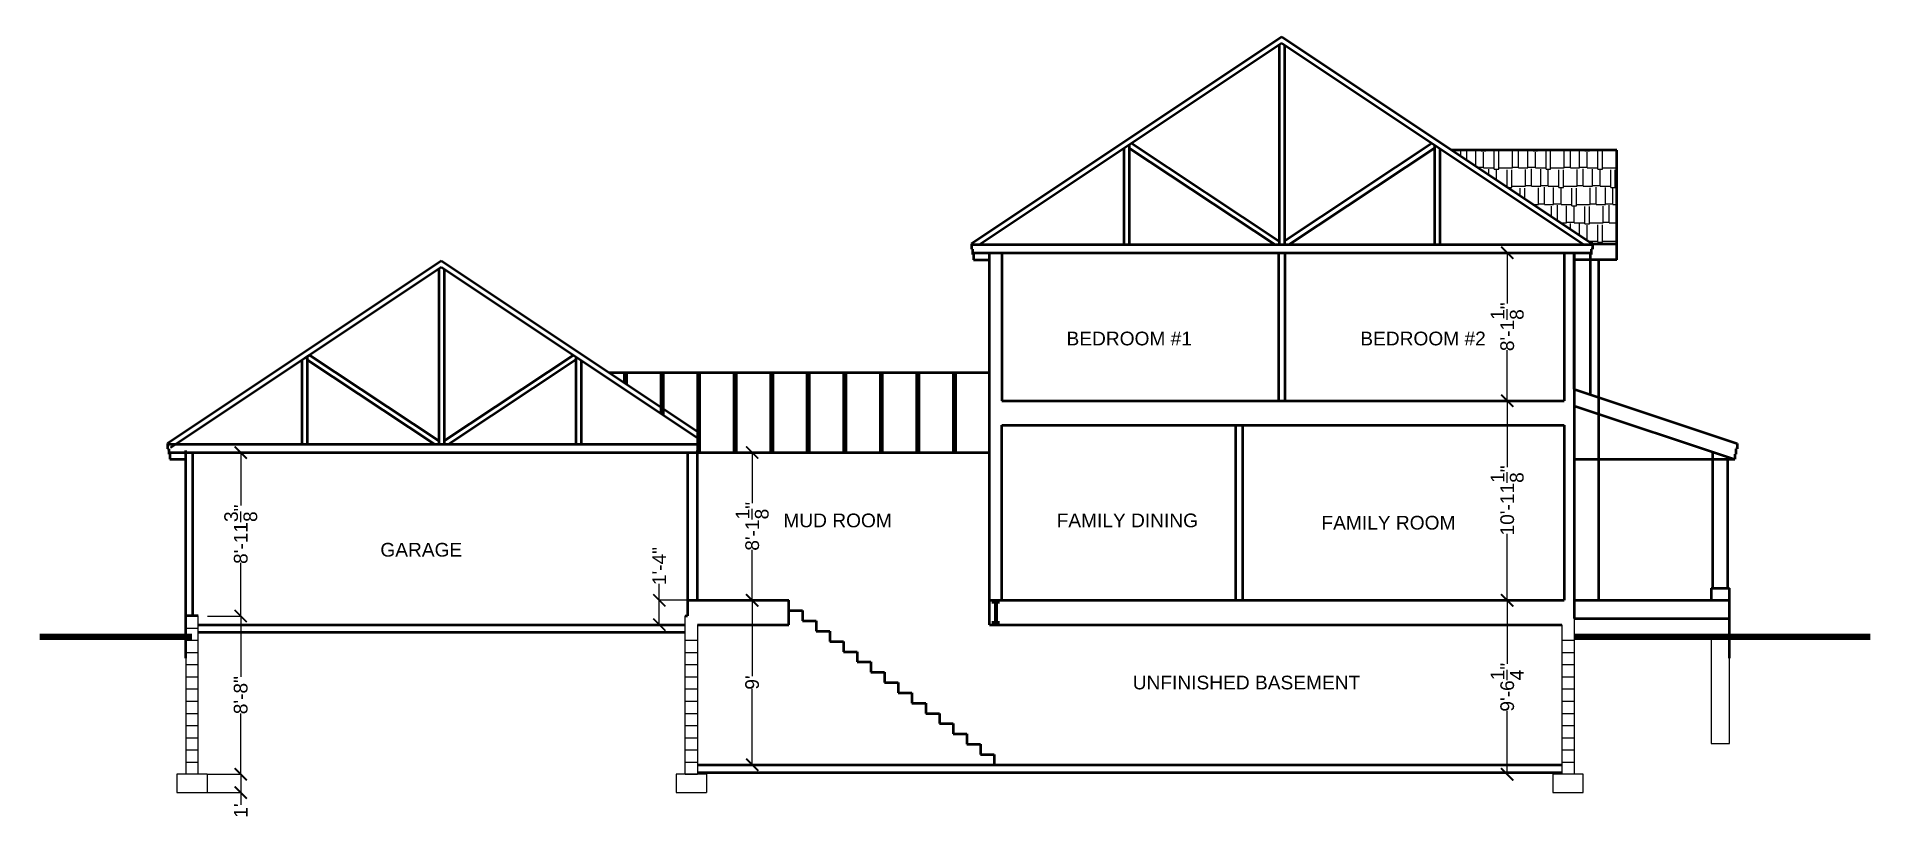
# Model space of a CAD drawing. Header units: inches. Extents: x -98 to 1108, y -127 to 386.
import ezdxf

# ---------------------------------------------------------------- set-up
doc = ezdxf.new("R2010")
doc.units = ezdxf.units.IN
doc.header["$MEASUREMENT"] = 0
for name, color, linetype in [('a-anno-dims', 30, 'Continuous'), ('flr-1-a-anno-text', 4, 'Continuous'), ('foundation', 1, 'Continuous'), ('grade', 6, 'Continuous'), ('shingles', 5, 'Continuous')]:
    doc.layers.add(name, color=color, linetype=linetype)
doc.layers.add('g-delt-hevy', color=7, linetype='Continuous', lineweight=100)
doc.layers.add('g-delt-medm', color=3, linetype='Continuous', lineweight=50)
doc.styles.add('Roman', font='arial.ttf')
doc.styles.get("Standard").update_dxf_attribs({"font": 'arial.ttf'})
doc.dimstyles.get("Standard").update_dxf_attribs({"dimtxt": 9, "dimasz": 8, "dimexe": 0.18, "dimexo": 0.0625, "dimgap": 0.09, "dimtad": 0, "dimdec": 5, "dimzin": 0, "dimdsep": 46, "dimlunit": 4, "dimtxsty": 'Standard', "dimblk": 'ARCHTICK', "dimcen": 8, "dimadec": 0, "dimazin": 0, "dimtfac": 1, "dimtdec": 5, "dimtofl": 0, "dimtmove": 0, "dimatfit": 3, "dimfxl": 1, "dimtolj": 1, "dimtzin": 0, "dimarcsym": 0})

# ---------------------------------------------------------------- blocks, each defined once
blk = doc.blocks.new('_ArchTick')
at = {"color": 0, "linetype": 'ByBlock', "const_width": 0.15}
blk.add_lwpolyline([(-0.5, -0.5), (0.5, 0.5)], dxfattribs=at)
blk = doc.blocks.new('*D12')
at = {"layer": 'a-anno-dims', "color": 0, "lineweight": -2, "transparency": 16777216}
for p, q in [((14.1, -98.3), (36.2, -98.3)), ((36, -98.3), (36, -110.3)), ((14.1, -110.3), (36.2, -110.3)), ((36, -110.3), (36, -118.3))]:
    blk.add_line(p, q, dxfattribs=at)
at = {"layer": 'a-anno-dims', "color": 0, "lineweight": -2, "transparency": 16777216, "xscale": 8, "yscale": 8, "zscale": 8}
for p, rotation in [((36, -98.3), 90), ((36, -110.3), 270)]:
    blk.add_blockref('_ArchTick', p, dxfattribs=dict(at, rotation=rotation))
at = {"layer": 'a-anno-dims', "color": 0, "transparency": 16777216, "insert": (36, -122.1), "char_height": 9, "attachment_point": 5, "rotation": 90}
blk.add_mtext("\\A1;1'", dxfattribs=at)
blk = doc.blocks.new('*D13')
at = {"layer": 'a-anno-dims', "color": 0, "lineweight": -2, "transparency": 16777216}
for p, q in [((14.1, 5.7), (36.2, 5.7)), ((36, 5.7), (36, -34.2)), ((36, -98.3), (36, -58.3)), ((14.1, -98.3), (36.2, -98.3))]:
    blk.add_line(p, q, dxfattribs=at)
at = {"layer": 'a-anno-dims', "color": 0, "lineweight": -2, "transparency": 16777216, "xscale": 8, "yscale": 8, "zscale": 8}
for p, rotation in [((36, 5.7), 90), ((36, -98.3), 270)]:
    blk.add_blockref('_ArchTick', p, dxfattribs=dict(at, rotation=rotation))
at = {"layer": 'a-anno-dims', "color": 0, "transparency": 16777216, "insert": (36, -46.3), "char_height": 9, "attachment_point": 5, "rotation": 90}
blk.add_mtext('\\A1;8\'-8"', dxfattribs=at)
blk = doc.blocks.new('*D14')
at = {"layer": 'a-anno-dims', "color": 0, "lineweight": -2, "transparency": 16777216}
for p, q in [((14.1, 113.1), (36.2, 113.1)), ((36, 113.1), (36, 78.3)), ((36, 5.7), (36, 40.6)), ((14.1, 5.7), (36.2, 5.7))]:
    blk.add_line(p, q, dxfattribs=at)
at = {"layer": 'a-anno-dims', "color": 0, "lineweight": -2, "transparency": 16777216, "xscale": 8, "yscale": 8, "zscale": 8}
for p, rotation in [((36, 113.1), 90), ((36, 5.7), 270)]:
    blk.add_blockref('_ArchTick', p, dxfattribs=dict(at, rotation=rotation))
at = {"layer": 'a-anno-dims', "color": 0, "transparency": 16777216, "insert": (36, 59.4), "char_height": 9, "attachment_point": 5, "rotation": 90}
blk.add_mtext('\\A1;8\'-11{\\H1.000000x;\\S3/8;}"', dxfattribs=at)
blk = doc.blocks.new('*D15')
at = {"layer": 'a-anno-dims', "color": 0, "lineweight": -2, "transparency": 16777216}
for p, q in [((311, 16), (311, 26.9)), ((329.4, 16), (310.8, 16)), ((311, 0), (311, 16)), ((327.9, 0), (310.8, 0))]:
    blk.add_line(p, q, dxfattribs=at)
at = {"layer": 'a-anno-dims', "color": 0, "lineweight": -2, "transparency": 16777216, "xscale": 8, "yscale": 8, "zscale": 8}
for p, rotation in [((311, 16), 90), ((311, 0), 270)]:
    blk.add_blockref('_ArchTick', p, dxfattribs=dict(at, rotation=rotation))
at = {"layer": 'a-anno-dims', "color": 0, "transparency": 16777216, "insert": (311, 38.5), "char_height": 9, "attachment_point": 5, "rotation": 90}
blk.add_mtext('\\A1;1\'-4"', dxfattribs=at)
blk = doc.blocks.new('*D16')
at = {"layer": 'a-anno-dims', "color": 0, "lineweight": -2, "transparency": 16777216}
for p, q in [((371.9, 16), (371.8, 16)), ((372, 16), (372, -33.8)), ((372, -92), (372, -42.2)), ((371.9, -92), (371.8, -92))]:
    blk.add_line(p, q, dxfattribs=at)
at = {"layer": 'a-anno-dims', "color": 0, "lineweight": -2, "transparency": 16777216, "xscale": 8, "yscale": 8, "zscale": 8}
for p, rotation in [((372, 16), 90), ((372, -92), 270)]:
    blk.add_blockref('_ArchTick', p, dxfattribs=dict(at, rotation=rotation))
at = {"layer": 'a-anno-dims', "color": 0, "transparency": 16777216, "insert": (372, -38), "char_height": 9, "attachment_point": 5, "rotation": 90}
blk.add_mtext("\\A1;9'", dxfattribs=at)
blk = doc.blocks.new('*D17')
at = {"layer": 'a-anno-dims', "color": 0, "lineweight": -2, "transparency": 16777216}
for p, q in [((371.9, 113.1), (371.8, 113.1)), ((372, 113.1), (372, 79.9)), ((372, 16), (372, 49.2)), ((371.9, 16), (371.8, 16))]:
    blk.add_line(p, q, dxfattribs=at)
at = {"layer": 'a-anno-dims', "color": 0, "lineweight": -2, "transparency": 16777216, "xscale": 8, "yscale": 8, "zscale": 8}
for p, rotation in [((372, 113.1), 90), ((372, 16), 270)]:
    blk.add_blockref('_ArchTick', p, dxfattribs=dict(at, rotation=rotation))
at = {"layer": 'a-anno-dims', "color": 0, "transparency": 16777216, "insert": (372, 64.6), "char_height": 9, "attachment_point": 5, "rotation": 90}
blk.add_mtext('\\A1;8\'-1{\\H1.000000x;\\S1/8;}"', dxfattribs=at)
blk = doc.blocks.new('*D19')
at = {"layer": 'a-anno-dims', "color": 0, "lineweight": -2, "transparency": 16777216}
for p, q in [((867.9, 16), (867.8, 16)), ((868, 16), (868, -25.7)), ((868, -98.3), (868, -56.6)), ((867.9, -98.3), (867.8, -98.3))]:
    blk.add_line(p, q, dxfattribs=at)
at = {"layer": 'a-anno-dims', "color": 0, "lineweight": -2, "transparency": 16777216, "xscale": 8, "yscale": 8, "zscale": 8}
for p, rotation in [((868, 16), 90), ((868, -98.3), 270)]:
    blk.add_blockref('_ArchTick', p, dxfattribs=dict(at, rotation=rotation))
at = {"layer": 'a-anno-dims', "color": 0, "transparency": 16777216, "insert": (868, -41.1), "char_height": 9, "attachment_point": 5, "rotation": 90}
blk.add_mtext('\\A1;9\'-6{\\H1.000000x;\\S1/4;}"', dxfattribs=at)
blk = doc.blocks.new('*D20')
at = {"layer": 'a-anno-dims', "color": 0, "lineweight": -2, "transparency": 16777216}
for p, q in [((867.9, 147.1), (867.8, 147.1)), ((868, 147.1), (868, 103.4)), ((868, 16), (868, 59.7)), ((867.9, 16), (867.8, 16))]:
    blk.add_line(p, q, dxfattribs=at)
at = {"layer": 'a-anno-dims', "color": 0, "lineweight": -2, "transparency": 16777216, "xscale": 8, "yscale": 8, "zscale": 8}
for p, rotation in [((868, 147.1), 90), ((868, 16), 270)]:
    blk.add_blockref('_ArchTick', p, dxfattribs=dict(at, rotation=rotation))
at = {"layer": 'a-anno-dims', "color": 0, "transparency": 16777216, "insert": (868, 81.6), "char_height": 9, "attachment_point": 5, "rotation": 90}
blk.add_mtext('\\A1;10\'-11{\\H1.000000x;\\S1/8;}"', dxfattribs=at)
blk = doc.blocks.new('*D21')
at = {"layer": 'a-anno-dims', "color": 0, "lineweight": -2, "transparency": 16777216}
for p, q in [((867.9, 244.3), (867.8, 244.3)), ((868, 244.3), (868, 211)), ((868, 147.1), (868, 180.4)), ((867.9, 147.1), (867.8, 147.1))]:
    blk.add_line(p, q, dxfattribs=at)
at = {"layer": 'a-anno-dims', "color": 0, "lineweight": -2, "transparency": 16777216, "xscale": 8, "yscale": 8, "zscale": 8}
for p, rotation in [((868, 244.3), 90), ((868, 147.1), 270)]:
    blk.add_blockref('_ArchTick', p, dxfattribs=dict(at, rotation=rotation))
at = {"layer": 'a-anno-dims', "color": 0, "transparency": 16777216, "insert": (868, 195.7), "char_height": 9, "attachment_point": 5, "rotation": 90}
blk.add_mtext('\\A1;8\'-1{\\H1.000000x;\\S1/8;}"', dxfattribs=at)

msp = doc.modelspace()

# ---------------------------------------------------------------- hatches: boundary and pattern name
at = {"layer": 'shingles'}
h = msp.add_hatch(dxfattribs=at)
h.set_pattern_fill('AR-RSHKE', color=256)
h.paths.add_polyline_path([(940, 311.786494), (831.686903, 311.786494), (924, 250.244429), (940, 250.244429)])

# ---------------------------------------------------------------- linework, layer by layer
at = {"layer": 'foundation'}
for p, q in [((0, 0), (0, -98.25)), ((8, -98.25), (8, 5.75)), ((328, -98.25), (328, 5.75)), ((328, 5.75), (329.5, 5.75)), ((336, 0), (336, -98.25)), ((912, 4), (912, -98.25)), ((0, -2.25), (8, -2.25)), ((0, -10.25), (8, -10.25)), ((328, -10.25), (336, -10.25)), ((904, 0), (904, -98.25)), ((904, -10.25), (912, -10.25)), ((1002, -8), (1002, -78)), ((1014, -78), (1014, -8.493705)), ((0, -18.25), (8, -18.25)), ((328, -18.25), (336, -18.25)), ((904, -18.25), (912, -18.25)), ((0, -26.25), (8, -26.25)), ((0, -34.25), (8, -34.25)), ((328, -26.25), (336, -26.25)), ((328, -34.25), (336, -34.25)), ((904, -26.25), (912, -26.25)), ((904, -34.25), (912, -34.25)), ((0, -42.25), (8, -42.25)), ((328, -42.25), (336, -42.25)), ((904, -42.25), (912, -42.25)), ((0, -50.25), (8, -50.25)), ((0, -58.25), (8, -58.25)), ((328, -50.25), (336, -50.25)), ((328, -58.25), (336, -58.25)), ((904, -50.25), (912, -50.25)), ((904, -58.25), (912, -58.25)), ((0, -66.25), (8, -66.25)), ((328, -66.25), (336, -66.25)), ((904, -66.25), (912, -66.25)), ((0, -74.25), (8, -74.25)), ((0, -82.25), (8, -82.25)), ((328, -74.25), (336, -74.25)), ((328, -82.25), (336, -82.25)), ((904, -74.25), (912, -74.25)), ((904, -82.25), (912, -82.25)), ((1002, -78), (1014, -78)), ((0, -90.25), (8, -90.25)), ((328, -90.25), (336, -90.25)), ((904, -90.25), (912, -90.25)), ((-6, -98.25), (-6, -110.25)), ((14, -98.25), (-6, -98.25)), ((14, -98.25), (14, -110.25)), ((322, -98.25), (322, -110.25)), ((342, -98.25), (322, -98.25)), ((328, -98.25), (336, -98.25)), ((342, -98.25), (342, -110.25)), ((898, -98.25), (898, -110.25)), ((918, -98.25), (898, -98.25)), ((918, -110.25), (918, -98.25)), ((-6, -110.25), (14, -110.25)), ((322, -110.25), (342, -110.25)), ((898, -110.25), (918, -110.25))]:
    msp.add_line(p, q, dxfattribs=at)
at = {"layer": 'g-delt-hevy'}
for p, q in [((529.5, 15.25), (534.5, 15.25)), ((532, 15.25), (532, 1.25)), ((529.5, 1.25), (534.5, 1.25))]:
    msp.add_line(p, q, dxfattribs=at)
at = {"layer": 'g-delt-medm'}
for p, q in [((720, 386.244429), (516, 250.244429)), ((720, 386.244429), (924, 250.244429)), ((720, 382.037953), (521.568071, 249.75)), ((718.25, 380.871286), (718.25, 249.75)), ((720, 382.037953), (918.431929, 249.75)), ((721.75, 380.871286), (721.75, 249.75)), ((619.75, 315.20462), (619.75, 249.75)), ((621.267881, 316.21654), (718.25, 251.917602)), ((818.732119, 316.21654), (721.75, 251.917602)), ((820.25, 315.20462), (820.25, 249.75)), ((616.25, 312.871286), (616.25, 249.75)), ((619.75, 313.099432), (715.284307, 249.75)), ((820.25, 313.099432), (724.715693, 249.75)), ((823.75, 312.871286), (823.75, 249.75)), ((940, 311.786494), (831.686903, 311.786494)), ((940, 239.75), (940, 311.786494)), ((516, 250.244429), (516, 246.75)), ((516, 249.75), (924, 249.75)), ((516, 246.75), (516.75, 246.75)), ((516.75, 246.75), (516.75, 243.25)), ((516.75, 244.25), (923.25, 244.25)), ((516.75, 243.25), (517.5, 243.25)), ((517.5, 243.25), (517.5, 239.75)), ((528, 0), (528, 244.25)), ((536, 244.25), (536, 147.125)), ((717.75, 244.25), (717.75, 147.125)), ((722.25, 147.125), (722.25, 243.75)), ((905.5, 244.25), (905.5, 147.125)), ((912, 154.786096), (912, 244.25)), ((912, 244.25), (912, 4)), ((923.25, 243.25), (922.5, 243.25)), ((922.5, 243.25), (922.5, 239.75)), ((924, 246.75), (923.25, 246.75)), ((923.25, 246.75), (923.25, 243.25)), ((924, 250.244429), (924, 246.75)), ((924, 250.244429), (940, 250.244429)), ((168, 239.119429), (-12, 119.119429)), ((168, 234.912953), (-10.058549, 116.207253)), ((166.25, 233.746286), (166.25, 118.625)), ((168, 239.119429), (337.5, 126.119429)), ((168, 234.912953), (337.5, 121.912953)), ((169.75, 233.746286), (169.75, 118.625)), ((517.5, 239.75), (528, 239.75)), ((940, 239.75), (912, 239.75)), ((922.5, 239.75), (922.5, 151.286096)), ((928, 239.75), (928, 16)), ((76.25, 173.746286), (76.25, 118.625)), ((78.199009, 175.045625), (81.300991, 177.113614)), ((79.75, 176.07962), (79.75, 118.625)), ((79.75, 174.017153), (163.284307, 118.625)), ((81.300991, 177.113614), (166.25, 120.792602)), ((254.699009, 177.113614), (169.75, 120.792602)), ((256.25, 174.017153), (172.715693, 118.625)), ((256.25, 176.07962), (256.25, 118.625)), ((259.75, 173.746286), (259.75, 118.625)), ((278.335394, 165.5625), (528, 165.5625)), ((288, 165.5625), (288, 159.119429)), ((289.5, 165.5625), (289.5, 158.119429)), ((312, 165.5625), (312, 138.912953)), ((313.5, 165.5625), (313.5, 137.912953)), ((336, 165.5625), (336, 113.125)), ((337.5, 165.5625), (337.5, 113.125)), ((360, 165.5625), (360, 113.125)), ((361.5, 165.5625), (361.5, 113.125)), ((384, 165.5625), (384, 113.125)), ((385.5, 165.5625), (385.5, 113.125)), ((408, 165.5625), (408, 113.125)), ((409.5, 165.5625), (409.5, 113.125)), ((432, 165.5625), (432, 113.125)), ((433.5, 165.5625), (433.5, 113.125)), ((456, 165.5625), (456, 113.125)), ((457.5, 165.5625), (457.5, 113.125)), ((480, 165.5625), (480, 113.125)), ((481.5, 165.5625), (481.5, 113.125)), ((504, 165.5625), (504, 113.125)), ((505.5, 165.5625), (505.5, 113.125)), ((536, 147.125), (905.5, 147.125)), ((912, 154.786096), (1019, 119.119429)), ((912, 143.718124), (1017.279373, 108.625)), ((536, 16), (536, 131.125)), ((536, 131.125), (905.5, 131.125)), ((689.625, 131.125), (689.625, 16)), ((694.125, 131.125), (694.125, 16)), ((905.5, 131.125), (905.5, 16)), ((-12, 119.119429), (-12, 115.625)), ((-12, 115.625), (-11.25, 115.625)), ((-11.25, 118.625), (337.5, 118.625)), ((-11.25, 115.625), (-11.25, 112.125)), ((-11.25, 113.125), (528, 113.125)), ((-11.25, 112.125), (-10.5, 112.125)), ((-10.5, 112.125), (-10.5, 108.625)), ((-10.5, 108.625), (0, 108.625)), ((0, -22), (0, 114.5)), ((4.5, 5.75), (4.5, 113.125)), ((166.25, 113.125), (169.75, 113.125)), ((329.5, 113.125), (329.5, 5.75)), ((336, 16), (336, 114.5)), ((912, 108.625), (1017.5, 108.625)), ((1003, 24), (1003, 113.384791)), ((1013, 24), (1013, 108.625)), ((1018.25, 112.125), (1017.5, 112.125)), ((1017.5, 112.125), (1017.5, 108.625)), ((1019, 115.625), (1018.25, 115.625)), ((1018.25, 115.625), (1018.25, 112.125)), ((1019, 119.119429), (1019, 115.625)), ((1003, 25.5), (1003, 59.5)), ((329.5, 16), (396, 16)), ((396, 0), (396, 16)), ((528, 16), (905.5, 16)), ((618, 16), (630, 16)), ((714, 16), (726, 16)), ((810, 16), (822, 16)), ((912, 16), (1014, 16)), ((912, 16), (918, 16)), ((1002, 24), (1014, 24)), ((1002, 24), (1002, 16)), ((1002, 16), (1014, 16)), ((1014, -22), (1014, 24)), ((8, 5.75), (0, 5.75)), ((8, 0), (328, 0)), ((328, 5.75), (329.5, 5.75)), ((336, 0), (396, 0)), ((396, 9.25), (405, 9.25)), ((405, 9.25), (405, 2.5)), ((405, 2.5), (414, 2.5)), ((414, 2.5), (414, -4.25)), ((528, 0), (904, 0)), ((912, 4), (1014, 4)), ((8, -5), (328, -5)), ((414, -4.25), (423, -4.25)), ((423, -4.25), (423, -11)), ((423, -11), (432, -11)), ((432, -11), (432, -17.75)), ((432, -17.75), (441, -17.75)), ((441, -17.75), (441, -24.5)), ((441, -24.5), (450, -24.5)), ((450, -24.5), (450, -31.25)), ((450, -31.25), (459, -31.25)), ((459, -31.25), (459, -38)), ((459, -38), (468, -38)), ((468, -38), (468, -44.75)), ((468, -44.75), (477, -44.75)), ((477, -44.75), (477, -51.5)), ((477, -51.5), (486, -51.5)), ((486, -51.5), (486, -58.25)), ((486, -58.25), (495, -58.25)), ((495, -58.25), (495, -65)), ((495, -65), (504, -65)), ((504, -65), (504, -71.75)), ((504, -71.75), (513, -71.75)), ((513, -71.75), (513, -78.5)), ((513, -78.5), (522, -78.5)), ((522, -78.5), (522, -85.25)), ((336, -92), (528, -92)), ((522, -85.25), (531, -85.25)), ((528, -92), (904, -92)), ((531, -85.25), (531, -92)), ((336, -97), (528, -97)), ((528, -97), (904, -97))]:
    msp.add_line(p, q, dxfattribs=at)
at = {"layer": 'grade', "const_width": 4}
for points in [[(4.076211, -8), (-24, -8), (-96, -8)], [(1106.5, -8), (1038, -8), (912, -8)]]:
    msp.add_lwpolyline(points, dxfattribs=at)

# ---------------------------------------------------------------- texts
at = {"layer": 'flr-1-a-anno-text', "char_height": 9, "attachment_point": 1, "style": 'Roman'}
for s, width, insert in [('BEDROOM #1', 86.5, (578.5, 192.5)), ('BEDROOM #2', 86.5, (771.5, 192.5)), ('MUD ROOM', 86.5, (392.5, 73)), ('FAMILY DINING', 101.75, (572, 73)), ('FAMILY ROOM', 117, (745.995012, 71.5)), ('GARAGE', 86, (127.745117, 53.7286)), ('UNFINISHED BASEMENT', 149, (622, -33.5))]:
    msp.add_mtext_dynamic_manual_height_columns(s, width=width, gutter_width=2.5, heights=[0], dxfattribs=dict(at, insert=insert))

# ---------------------------------------------------------------- dimensions: what is measured, and where the dimension line sits
at = {"layer": 'a-anno-dims'}
for base, p1, p2, picture, middle in [((868, 244.25), (868, 147.125), (868, 244.25), '*D21', (868, 195.6875)), ((36, 113.125), (14.0625, 5.75), (14.0625, 113.125), '*D14', (36, 59.4375)), ((372, 16), (372, -92), (372, 16), '*D16', (372, -38)), ((868, 16), (868, -98.25), (868, 16), '*D19', (868, -41.125)), ((36, 5.75), (14, -98.25), (14, 5.75), '*D13', (36, -46.25))]:
    dim = msp.add_linear_dim(base=base, p1=p1, p2=p2, angle=90, dimstyle='Standard', dxfattribs=at)
    dim.commit()
    dim.dimension.update_dxf_attribs({"geometry": picture, "text_midpoint": middle})
for base, p1, p2, picture, middle in [((868, 147.125), (868, 16), (868, 147.125), '*D20', (868, 81.5625)), ((372, 113.125), (372, 16), (372, 113.125), '*D17', (372, 64.5625))]:
    dim = msp.add_linear_dim(base=base, p1=p1, p2=p2, angle=90, dimstyle='Standard', override={"dimtmove": 1}, dxfattribs=at)
    dim.commit()
    dim.dimension.update_dxf_attribs({"geometry": picture, "text_midpoint": middle})
for base, p1, p2, picture, middle in [((311, 0), (329.5, 16), (328, 0), '*D15', (311, 38.5)), ((36, -110.25), (14, -98.25), (14, -110.25), '*D12', (36, -122.057258))]:
    dim = msp.add_linear_dim(base=base, p1=p1, p2=p2, angle=90, dimstyle='Standard', dxfattribs=at)
    dim.commit()
    dim.dimension.update_dxf_attribs({"geometry": picture, "text_midpoint": middle, "dimtype": 160})

doc.saveas('drawing.dxf')
